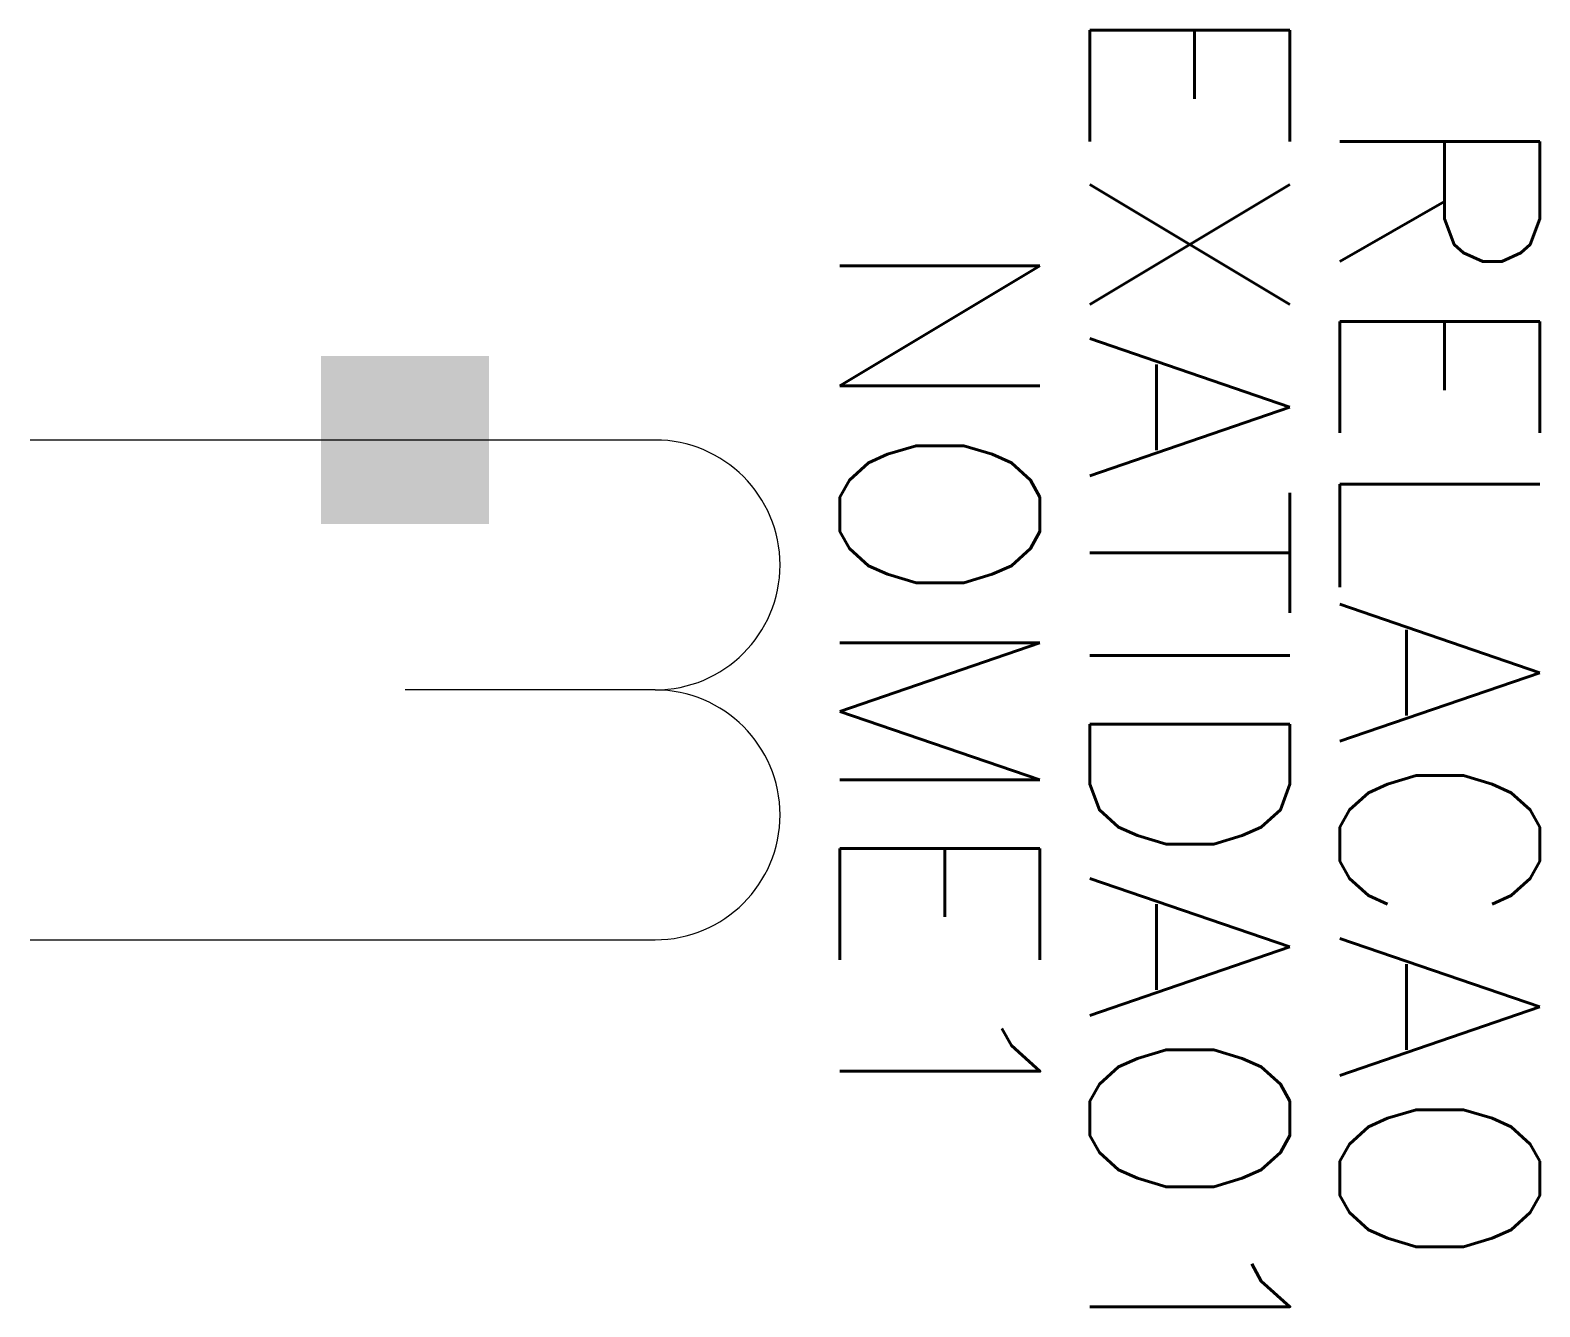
# Model space of a CAD drawing. Extents: x 212.5 to 227.6, y 181.3 to 194.1.
import ezdxf
from ezdxf.enums import TextEntityAlignment as Align

# ---------------------------------------------------------------- set-up
doc = ezdxf.new("R2010")
doc.units = 0
doc.header["$MEASUREMENT"] = 0
doc.layers.get('0').update_dxf_attribs({"linetype": 'CONTINUOUS'})
doc.styles.add('ROMANS', font='romans')

msp = doc.modelspace()

# ---------------------------------------------------------------- linework, layer by layer
for p, q in [((218.75, 190), (212.5, 190)), ((218.75, 187.5), (216.25, 187.5)), ((212.5, 185), (218.75, 185))]:
    msp.add_line(p, q)
for centre in [(218.75, 188.75), (218.75, 186.25)]:
    msp.add_arc(centre, 1.25, 270, 90)
msp.add_solid([(215.41, 189.16), (217.09, 189.16), (215.41, 190.84), (217.09, 190.84)])

# ---------------------------------------------------------------- texts
at = {"lineweight": -3, "style": 'ROMANS'}
for tag, p in [('EXATIDAO1', (222.5, 187.5)), ('RELACAO', (225, 187.5)), ('NOME1', (220, 187.5))]:
    msp.add_attdef(tag, text='', height=2, rotation=270, dxfattribs=at).set_placement(p, align=Align.BOTTOM_CENTER)

doc.saveas('drawing.dxf')
